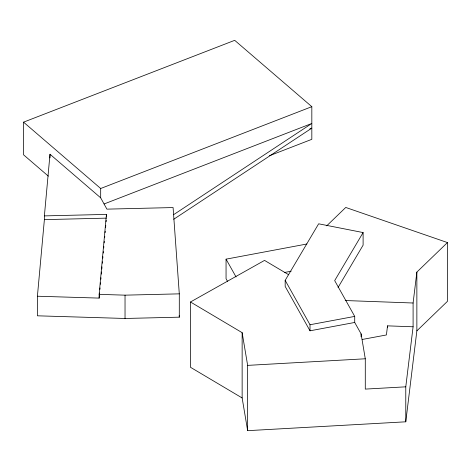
<?xml version="1.0" encoding="UTF-8"?>
<svg xmlns="http://www.w3.org/2000/svg" width="471" height="471" viewBox="0 0 471 471"><rect width="100%" height="100%" fill="white"/><g stroke="black" fill="none" stroke-linecap="round" stroke-linejoin="round"><path stroke-width="0.71" d="M44.386 215.895L50.003 154.241L100.682 197.832L106.911 209.142L173.087 207.558L179.298 293.851L179.298 317.171L125.033 318.473L37.409 315.811L37.409 296.224L44.386 219.627L44.386 215.895L106.434 214.405L106.434 216.895M37.409 296.224L99.151 298.102L99.151 294.369L106.434 214.405M99.151 298.102L99.611 293.009M99.946 289.377L100.076 287.922M100.405 284.29L100.541 282.835M100.871 279.197L101.006 277.749M101.336 274.11L101.536 271.932M101.801 269.023L101.995 266.839M102.331 263.207L102.46 261.752M102.79 258.12L102.925 256.666M103.255 253.033L103.39 251.579M103.72 247.94L103.85 246.486M104.185 242.853L104.315 241.399M104.644 237.767L104.78 236.312M105.11 232.674L105.245 231.22M105.575 227.587L105.775 225.409M106.105 221.77L106.234 220.316M326.703 225.839L345.743 207.458L447.45 242.565L416.864 272.097L413.096 303.006L413.096 326.786L387.521 325.855L386.414 334.958L362.211 339.473M288.723 274.764L264.537 260.404L190.472 301.988L242.141 332.667L242.141 397.954L247.646 430.665L405.778 421.804L405.778 386.826L413.096 326.786M405.778 421.804L416.864 330.86L416.864 272.097M405.778 386.826L365.284 389.099L365.284 358.784L361.086 333.851L354.716 322.464L310.006 330.807L285.173 286.433L285.173 280.369L318.649 223.802L363.106 232.568L363.106 245.161L338.048 287.51M363.106 232.568L334.681 280.61L354.716 316.4L354.716 322.464M416.864 330.86L447.45 301.322L447.45 242.565M173.699 214.611L311.826 123.461L104.097 203.967M173.699 219.274L311.826 128.13L309.777 128.919M48.348 176.136L23.55 154.806L23.55 122.16L234.699 40.335L311.826 106.676L311.826 139.322L269.477 155.73M23.55 122.16L100.682 188.5L311.826 106.676M227.487 281.281L226.056 278.738L226.056 259.156L306.915 243.996M284.79 272.415L291.143 271.225M285.173 280.369L310.006 324.743L354.716 316.4M242.141 332.667L247.646 365.378L365.284 358.784M44.386 219.627L106.434 218.138M99.151 294.369L125.033 295.158L179.298 293.851M345.214 300.533L413.096 303.006M242.141 397.954L190.472 367.28L190.472 301.988M226.056 259.156L236.059 276.948M179.192 315.705L179.298 317.171M387.521 325.855L387.521 327.321M361.086 333.851L361.086 336.736M310.006 324.743L310.006 330.807M247.646 365.378L247.646 430.665M125.033 295.158L125.033 318.473M100.682 188.5L100.682 197.832M50.003 154.241L50.003 157.885"/></g></svg>
